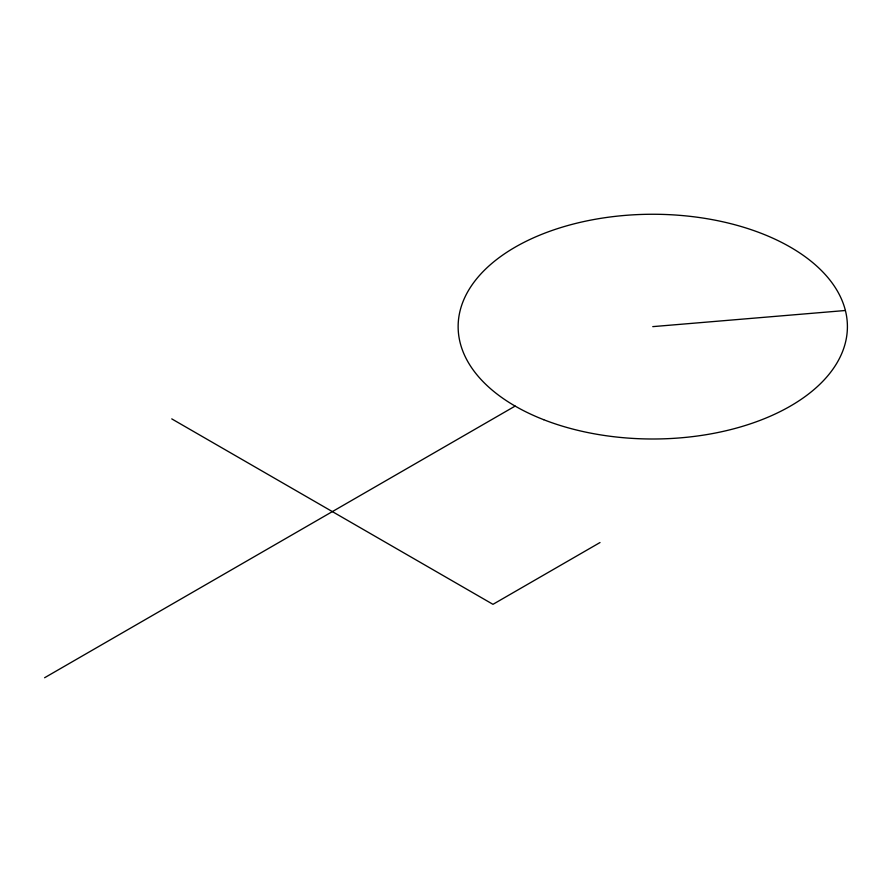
<?xml version="1.0" encoding="UTF-8"?>
<svg xmlns="http://www.w3.org/2000/svg" width="892" height="892" viewBox="0 0 892 892"><rect width="100%" height="100%" fill="white"/><g stroke="black" fill="none" stroke-linecap="round" stroke-linejoin="round"><path stroke-width="1.34" d="M44.6 677.742L515.141 406.083M600.015 542.537L492.975 604.33L171.755 418.883M652.766 326.628L845.382 310.505M543.674 419.686A194.634 112.37 0 0 0 846.909 334.645A194.634 112.37 0 0 0 567.725 225.553A194.634 112.37 0 0 0 543.674 419.686"/></g></svg>
